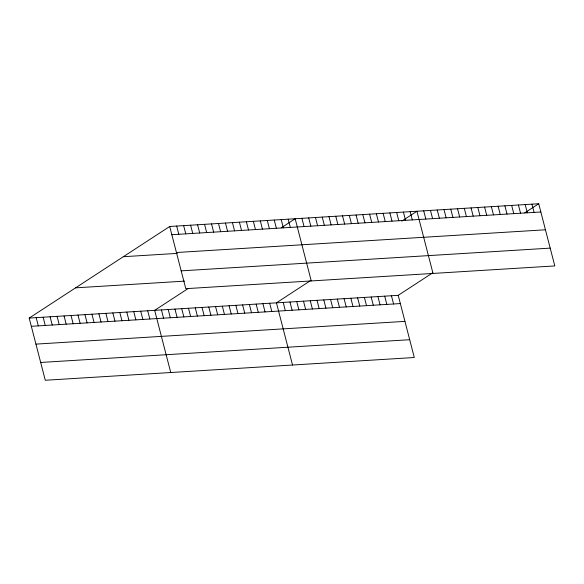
<?xml version="1.0" encoding="UTF-8"?>
<svg xmlns="http://www.w3.org/2000/svg" width="584" height="584" viewBox="0 0 584 584"><rect width="100%" height="100%" fill="white"/><g stroke="black" fill="none" stroke-linecap="round" stroke-linejoin="round"><path stroke-width="0.88" d="M432.656 272.881L398.215 295.329L414.297 357.517L45.282 380.257L29.2 318.076L169.703 226.482L538.718 203.743L554.8 265.924L185.785 288.671L169.703 226.482M188.449 288.321L154.665 310.345L170.747 372.526M281.254 227.818L295.168 218.752L311.25 280.933M310.221 280.816L276.444 302.833L292.526 365.022M401.704 221.175L416.939 211.247L433.021 273.429M524.812 212.81L538.718 203.743M171.835 234.717L540.85 211.977M176.434 252.522L545.449 229.782M123.333 256.712L177.353 253.376M181.179 270.866L550.194 248.12M75.562 287.846L184.478 281.138M29.2 318.076L398.215 295.329M31.332 326.31L400.347 303.57M35.938 344.115L404.953 321.368M40.676 362.46L409.698 339.713M531.951 204.159L534.083 212.393M525.184 204.575L527.316 212.81M518.424 204.991L520.548 213.226M511.657 205.407L513.789 213.642M504.89 205.823L507.021 214.058M498.123 206.24L500.254 214.481M491.363 206.656L493.487 214.897M484.596 207.072L486.727 215.313M477.829 207.495L479.96 215.73M471.062 207.911L473.193 216.146M464.302 208.327L466.426 216.562M457.535 208.743L459.666 216.978M450.768 209.16L452.899 217.394M444.001 209.576L446.132 217.817M437.241 209.992L439.365 218.233M430.474 210.408L432.605 218.65M423.707 210.831L425.838 219.066M410.18 211.663L412.304 219.898M403.413 212.08L405.544 220.314M396.646 212.496L398.777 220.73M389.878 212.912L392.01 221.146M383.119 213.328L385.243 221.57M376.351 213.744L378.483 221.986M391.448 295.745L393.579 303.987M369.584 214.16L371.716 222.402M384.688 296.168L386.82 304.403M362.817 214.583L364.949 222.818M377.921 296.584L380.053 304.819M356.058 215L358.182 223.234M371.154 297L373.286 305.235M349.29 215.416L351.422 223.65M364.387 297.417L366.518 305.651M342.523 215.832L344.655 224.066M357.627 297.833L359.759 306.067M335.756 216.248L337.888 224.482M350.86 298.249L352.991 306.483M328.996 216.664L331.121 224.906M344.093 298.665L346.224 306.907M322.229 217.08L324.361 225.322M337.326 299.081L339.457 307.323M315.462 217.496L317.594 225.738M330.566 299.497L332.697 307.739M308.695 217.92L310.827 226.154M323.799 299.921L325.93 308.155M301.935 218.336L304.06 226.57M317.032 300.337L319.163 308.571M310.265 300.753L312.396 308.987M288.197 219.183L290.328 227.417M303.505 301.169L305.629 309.403M281.225 219.606L283.357 227.848M296.738 301.585L298.869 309.819M274.254 220.037L276.385 228.278M289.971 302.001L292.102 310.243M267.282 220.467L269.414 228.709M283.203 302.417L285.335 310.659M260.318 220.898L262.442 229.132M253.346 221.329L255.478 229.563M269.677 303.257L271.808 311.491M246.375 221.759L248.507 229.994M262.909 303.673L265.041 311.907M239.403 222.19L241.535 230.424M256.142 304.089L258.274 312.323M232.432 222.613L234.564 230.855M249.383 304.505L251.507 312.739M225.461 223.044L227.592 231.286M242.615 304.921L244.747 313.155M218.496 223.475L220.621 231.717M235.848 305.337L237.98 313.572M211.525 223.906L213.656 232.14M229.081 305.753L231.213 313.995M204.553 224.336L206.685 232.571M222.322 306.169L224.446 314.411M197.582 224.767L199.713 233.001M215.554 306.585L217.686 314.827M190.61 225.198L192.742 233.432M208.787 307.009L210.919 315.243M183.639 225.621L185.77 233.863M202.02 307.425L204.152 315.659M176.675 226.052L178.799 234.293M195.26 307.841L197.385 316.075M188.493 308.257L190.625 316.491M181.726 308.673L183.858 316.908M174.959 309.089L177.091 317.331M168.199 309.505L170.324 317.747M161.432 309.921L163.564 318.163M147.694 310.768L149.825 319.01M140.722 311.199L142.854 319.441M133.758 311.63L135.882 319.864M126.786 312.06L128.918 320.295M119.815 312.491L121.947 320.726M112.843 312.922L114.975 321.156M105.872 313.353L108.003 321.587M98.9 313.776L101.032 322.018M91.936 314.207L94.06 322.448M84.965 314.637L87.096 322.872M77.993 315.068L80.125 323.302M71.022 315.499L73.153 323.733M64.05 315.929L66.182 324.164M57.079 316.353L59.21 324.594M50.114 316.784L52.239 325.025M43.143 317.214L45.267 325.456M36.171 317.645L38.303 325.879"/></g></svg>
